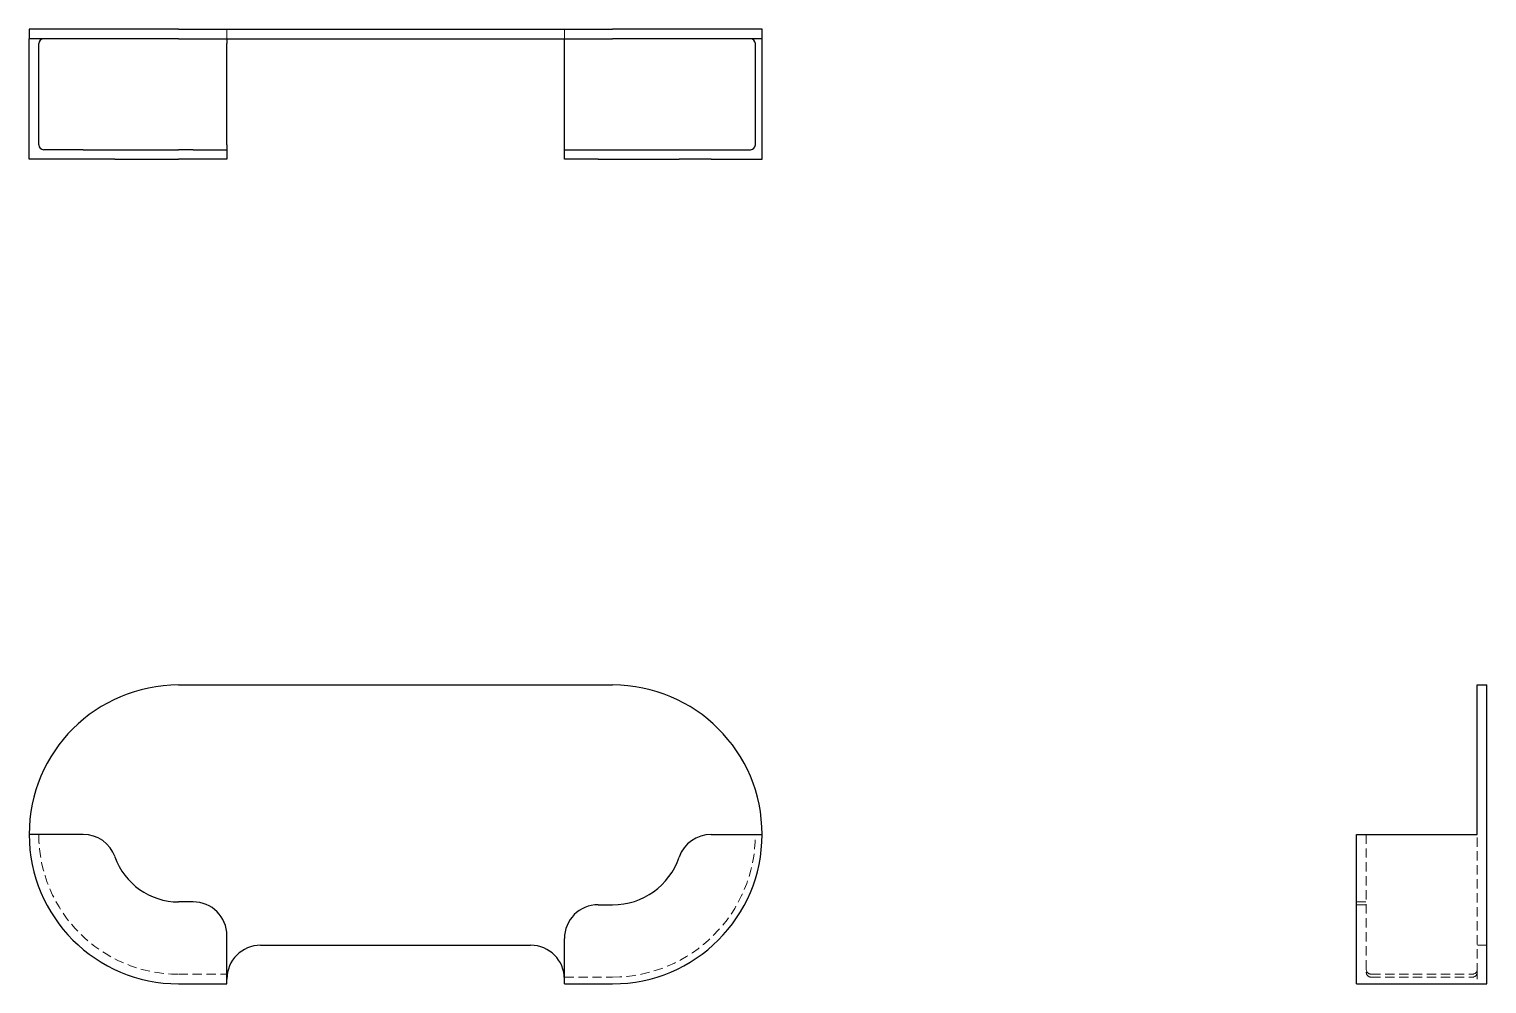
# Model space of a CAD drawing. Header units: millimetres. Extents: x 33 to 232, y 37 to 167.
import ezdxf

# ---------------------------------------------------------------- set-up
doc = ezdxf.new("R2010")
doc.units = ezdxf.units.MM
doc.linetypes.add('HIDDEN', pattern=[1.905, 1.27, -0.635])

msp = doc.modelspace()

# ---------------------------------------------------------------- linework, layer by layer
at = {"color": 7, "linetype": 'Continuous', "lineweight": 25}
for p, q in [((33, 166.88), (33, 165.57)), ((53.39, 166.88), (33, 166.88)), ((53.39, 165.57), (33, 165.57)), ((33, 149.12), (33, 165.57)), ((53.39, 166.88), (112.61, 166.88)), ((53.39, 165.57), (112.61, 165.57)), ((59.97, 165.57), (59.97, 164.91)), ((106.03, 164.91), (106.03, 165.57)), ((133, 166.88), (112.61, 166.88)), ((133, 165.57), (112.61, 165.57)), ((133, 165.57), (133, 166.88)), ((133, 149.12), (133, 165.57)), ((34.32, 151.09), (34.32, 164.91)), ((59.97, 151.09), (59.97, 164.91)), ((106.03, 151.09), (106.03, 164.91)), ((132.08, 151.09), (132.08, 164.91)), ((40.37, 150.43), (34.97, 150.43)), ((40.37, 150.43), (44.71, 150.43)), ((44.71, 150.43), (53.39, 150.43)), ((55.37, 150.43), (53.39, 150.43)), ((55.37, 150.43), (59.97, 150.43)), ((59.97, 151.09), (59.97, 150.43)), ((59.97, 150.43), (59.97, 149.12)), ((106.03, 150.43), (106.03, 151.09)), ((106.03, 149.12), (106.03, 150.43)), ((106.03, 150.43), (110.63, 150.43)), ((110.63, 150.43), (112.61, 150.43)), ((112.61, 150.43), (121.69, 150.43)), ((121.69, 150.43), (126.05, 150.43)), ((126.05, 150.43), (131.42, 150.43)), ((40.37, 149.12), (33, 149.12)), ((44.71, 149.12), (40.37, 149.12)), ((44.71, 149.12), (53.39, 149.12)), ((55.37, 149.12), (53.39, 149.12)), ((59.97, 149.12), (55.37, 149.12)), ((110.63, 149.12), (106.03, 149.12)), ((110.63, 149.12), (112.61, 149.12)), ((112.61, 149.12), (121.69, 149.12)), ((126.05, 149.12), (121.69, 149.12)), ((126.05, 149.12), (133, 149.12)), ((53.39, 77.39), (112.61, 77.39)), ((230.57, 57), (230.57, 77.39)), ((230.57, 77.39), (231.88, 77.39)), ((231.88, 36.61), (231.88, 77.39)), ((40.37, 57), (33, 57)), ((126.05, 57), (133, 57)), ((214.12, 36.61), (214.12, 57)), ((214.12, 57), (230.57, 57)), ((55.37, 47.79), (53.39, 47.79)), ((110.63, 47.39), (112.61, 47.39)), ((59.97, 36.61), (59.97, 43.18)), ((64.58, 41.87), (101.42, 41.87)), ((106.03, 36.61), (106.03, 42.79)), ((53.39, 36.61), (59.97, 36.61)), ((106.03, 36.61), (112.61, 36.61)), ((214.12, 36.61), (231.88, 36.61))]:
    msp.add_line(p, q, dxfattribs=at)
at = {"color": 7, "linetype": 'HIDDEN', "lineweight": 18}
for p, q in [((59.97, 166.88), (59.97, 165.57)), ((106.03, 165.57), (106.03, 166.88)), ((215.43, 57), (215.43, 38.18)), ((230.57, 38.18), (230.57, 57)), ((214.12, 47.79), (215.43, 47.79)), ((214.12, 47.39), (215.43, 47.39)), ((231.88, 41.87), (230.57, 41.87)), ((53.39, 37.92), (59.97, 37.92)), ((216.09, 37.92), (229.91, 37.92)), ((230.57, 38.18), (230.57, 37.26)), ((106.03, 37.53), (112.61, 37.53)), ((216.09, 37.53), (229.91, 37.53))]:
    msp.add_line(p, q, dxfattribs=at)
at = {"color": 7, "linetype": 'Continuous', "lineweight": 25}
for centre, radius, start, end in [((34.97, 164.91), 0.658, 90, 180), ((131.42, 164.91), 0.658, 0, 90), ((34.97, 151.09), 0.658, 180, 270), ((131.42, 151.09), 0.658, 270, 0), ((53.39, 57), 20.39, 90, 180), ((112.61, 57), 20.39, 0, 90), ((53.39, 57), 20.39, 180, 270), ((40.37, 52.39), 4.61, 19.4712, 90), ((112.61, 57), 20.39, 270, 0), ((126.05, 52.39), 4.61, 90, 161.0905), ((53.39, 57), 9.21, 199.4712, 270), ((112.61, 57), 9.61, 270, 341.0905), ((55.37, 43.18), 4.61, 0, 90), ((110.63, 42.79), 4.61, 90, 180), ((64.58, 37.26), 4.61, 90, 180), ((101.42, 37.26), 4.61, 0, 90)]:
    msp.add_arc(centre, radius, start, end, dxfattribs=at)
at = {"color": 7, "linetype": 'HIDDEN', "lineweight": 18}
for centre, radius, start, end in [((53.39, 57), 19.08, 180, 270), ((112.61, 57), 19.47, 270, 0), ((216.09, 38.58), 0.658, 180, 270), ((216.09, 38.18), 0.658, 180, 270), ((229.91, 38.58), 0.658, 270, 0), ((229.91, 38.18), 0.658, 270, 0)]:
    msp.add_arc(centre, radius, start, end, dxfattribs=at)

doc.saveas('drawing.dxf')
